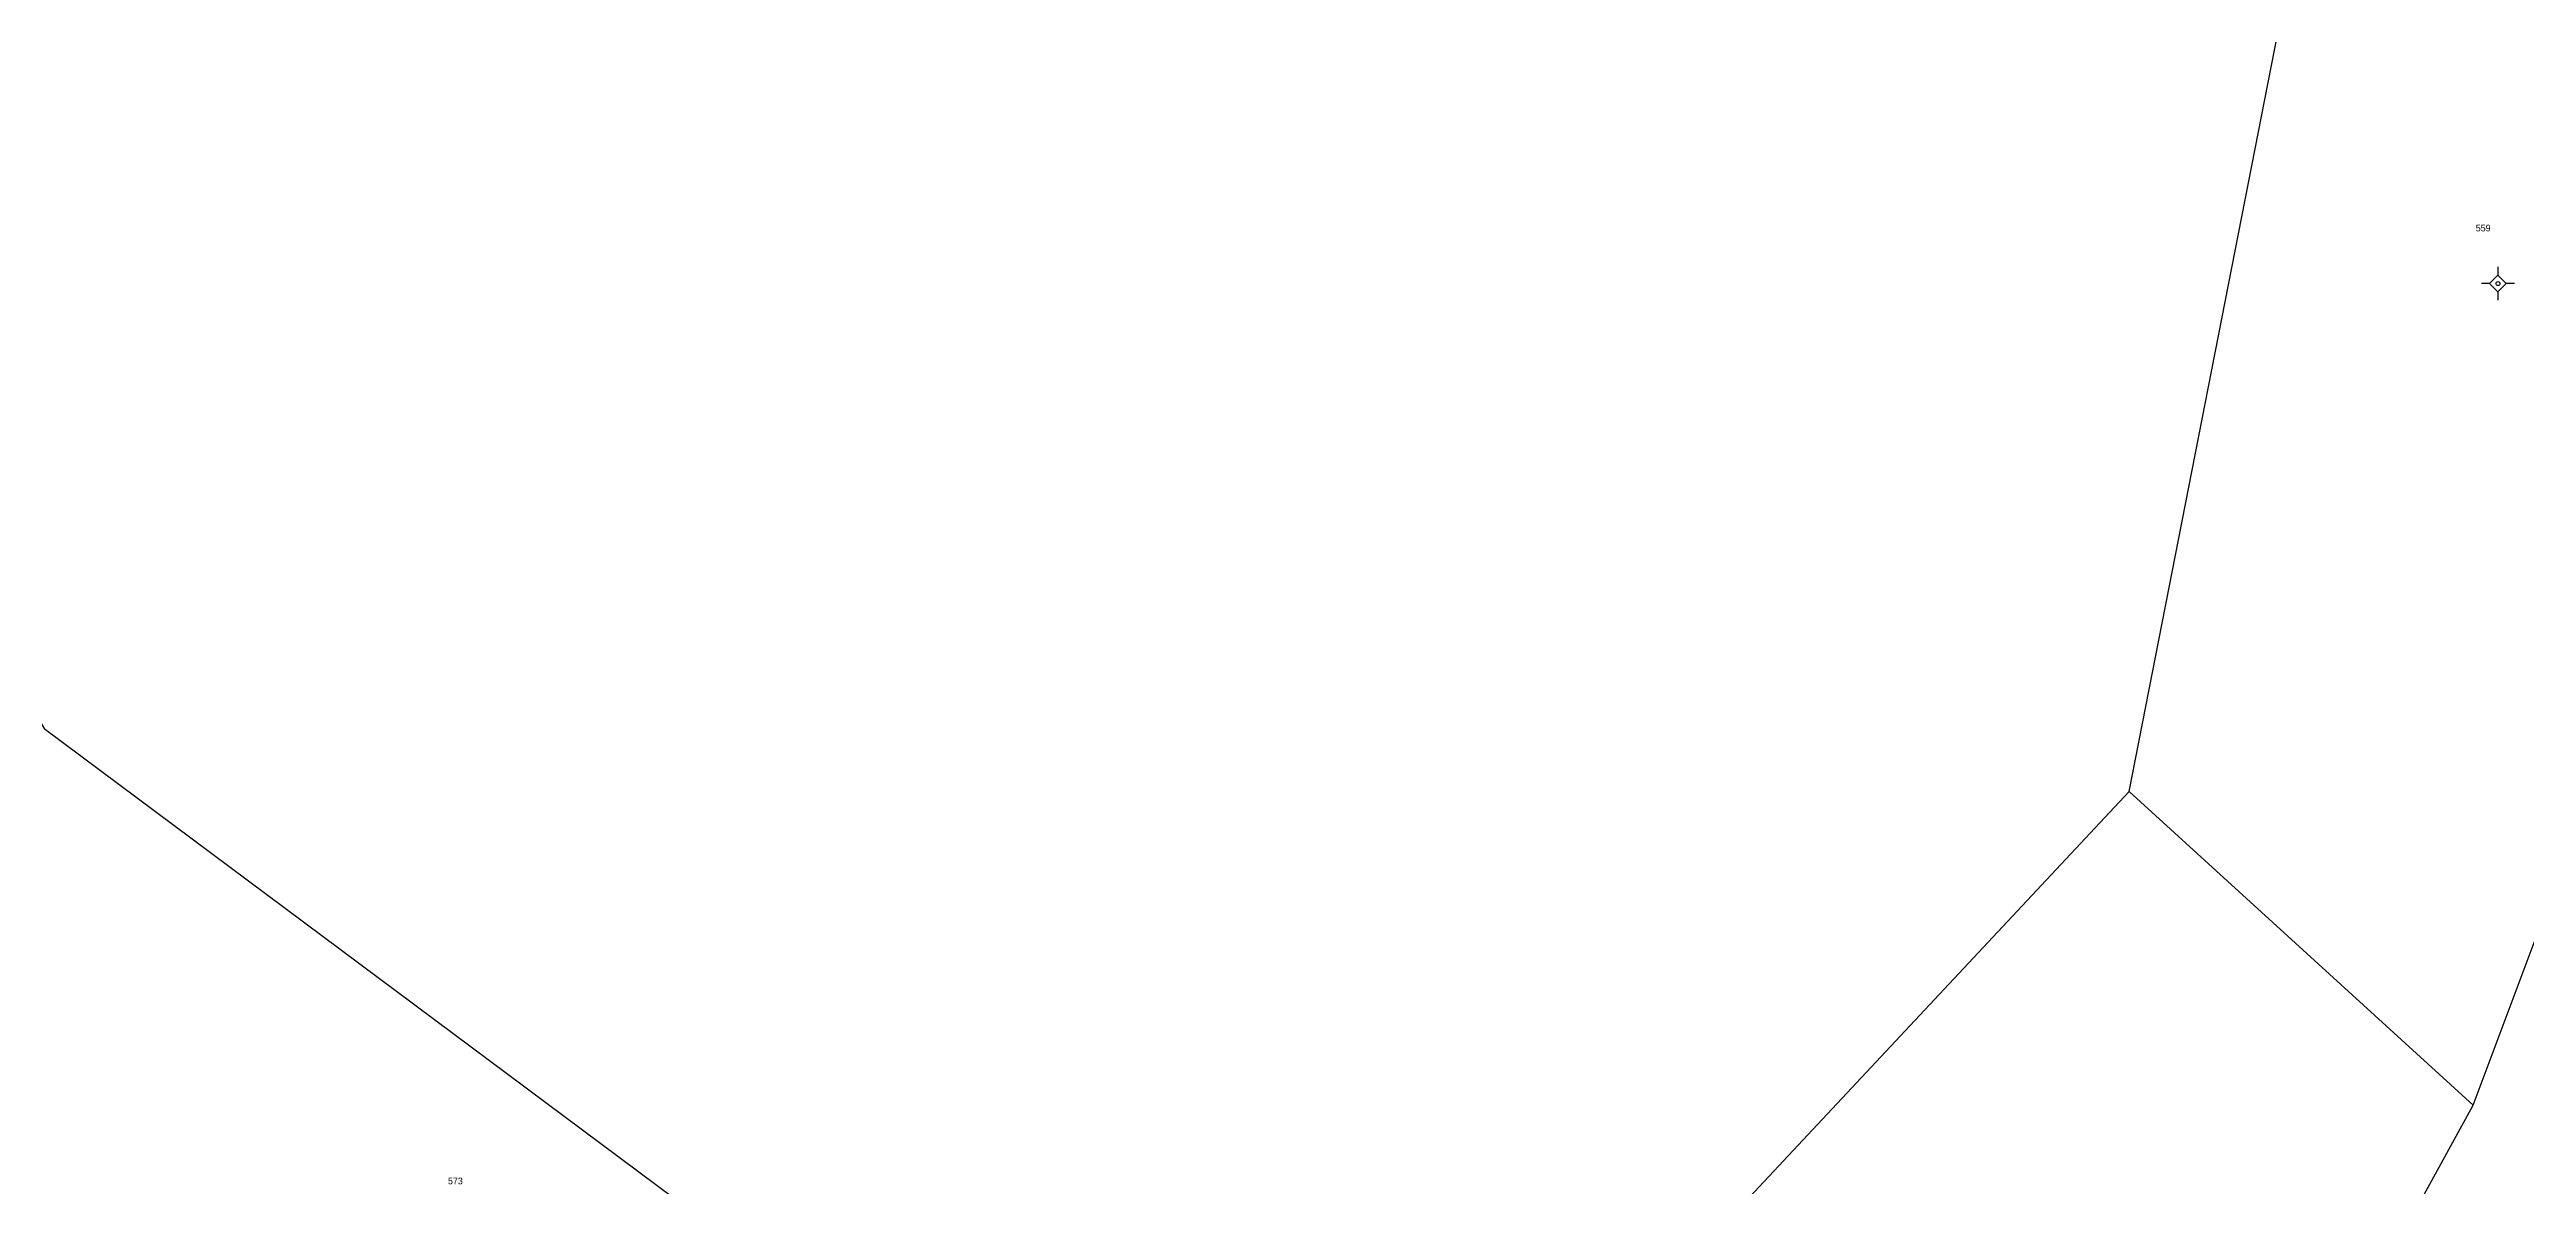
# Model space of a CAD drawing. Extents: x 530124 to 551589, y 1839482 to 1845671.
# Drawn here: x 550937.6 to 551123.8, y 1839992 to 1840077.5 of the extents above; entities that cross this region are included whole.
import ezdxf

# ---------------------------------------------------------------- set-up
doc = ezdxf.new("R2010")
doc.units = 0
for name, color, linetype in [('Level 10', 7, 'Continuous'), ('Level 11', 7, 'Continuous'), ('Level 6', 7, 'Continuous')]:
    doc.layers.add(name, color=color, linetype=linetype)

msp = doc.modelspace()

# ---------------------------------------------------------------- linework, layer by layer
at = {"layer": 'Level 10'}
for p, q in [((551093.97, 1840021.69), (551112.12, 1840114.28)), ((551022.88, 1839945.75), (551093.97, 1840021.69)), ((551093.97, 1840021.69), (551119.82, 1839998.1)), ((551119.82, 1839998.1), (551126.15, 1840014.94)), ((551110.19, 1839980.58), (551119.82, 1839998.1))]:
    msp.add_line(p, q, dxfattribs=at)
msp.add_lwpolyline([(550885.89, 1840064.24), (550908.68, 1840074.71), (550937.19, 1840026.43), (551009.78, 1839972.32), (551022.88, 1839945.75)], dxfattribs=at)
at = {"layer": 'Level 11'}
for p, q in [((551121.69, 1840061.13), (551121.69, 1840060.51)), ((551121.06, 1840059.88), (551120.44, 1840059.88)), ((551121.69, 1840060.51), (551121.06, 1840059.88)), ((551121.06, 1840059.88), (551121.69, 1840059.26)), ((551122.31, 1840059.88), (551121.69, 1840060.51)), ((551121.69, 1840059.26), (551122.31, 1840059.88)), ((551122.94, 1840059.88), (551122.31, 1840059.88)), ((551121.69, 1840059.26), (551121.69, 1840058.63))]:
    msp.add_line(p, q, dxfattribs=at)
msp.add_circle((551121.69, 1840059.88), 0.15, dxfattribs=at)

# ---------------------------------------------------------------- texts
at = {"layer": 'Level 6'}
for s, p in [('559', (551120.02, 1840063.8)), ('573', (550967.56, 1839992.15))]:
    msp.add_text(s, height=0.5, dxfattribs=at).set_placement(p)

doc.saveas('drawing.dxf')
